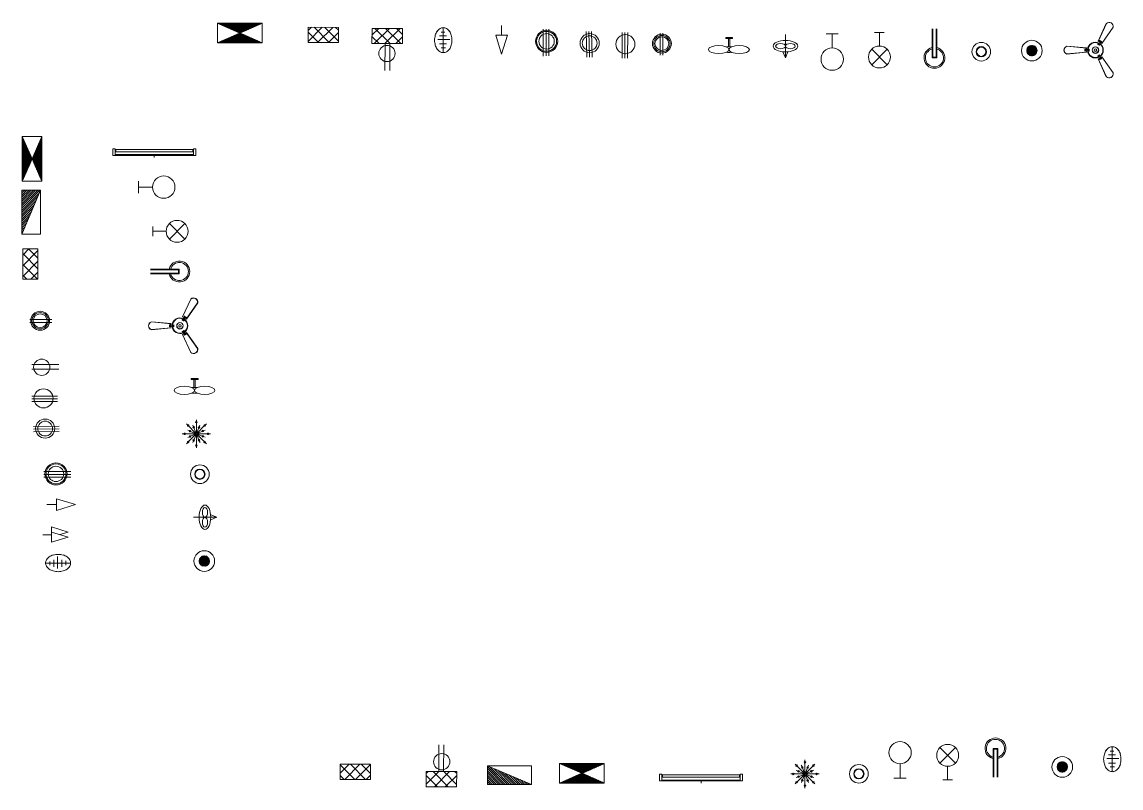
# Model space of a CAD drawing. Header units: inches. Extents: x 79440 to 83001, y -24128 to -22512.
# Drawn here: x 79440 to 81227, y -24128 to -22882 of the extents above; entities that cross this region are included whole.
import ezdxf

# ---------------------------------------------------------------- set-up
doc = ezdxf.new("R2010")
doc.units = ezdxf.units.IN
doc.header["$MEASUREMENT"] = 0
for name, color, linetype, lineweight in [('E-AC-Socket-15A', 52, 'Continuous', 18), ('E-CF-Ceiling-Fan', 7, 'Continuous', 18), ('E-CFL', 3, 'Continuous', 18), ('E-CH Light', 104, 'Continuous', 18), ('E-CL-Ceiling-Light', 20, 'Continuous', 18), ('E-fixtur', 2, 'Continuous', 18), ('E-GL-Gate-Light', 134, 'Continuous', 18), ('E-IS-Intercome-Socket', 201, 'Continuous', 18), ('E-MDB', 1, 'Continuous', 15), ('E-PS-Socket-5A', 32, 'Continuous', 18), ('E-QB-Socket-20A', 40, 'Continuous', 18), ('E-QS-Socket-15A', 30, 'Continuous', 18), ('E-SB-Switch-Board', 5, 'Continuous', 18), ('E-Sub-Distrubtion board', 242, 'Continuous', 18), ('E-Telephone-Socket', 11, 'Continuous', 18), ('E-Tv-Socket', 13, 'Continuous', 18), ('E-WALL-LIGHT', 4, 'Continuous', 18), ('E-WF-Wall-Bracket-Fan', 212, 'Continuous', 18), ('E-WTL-Wall-Tube-Light', 6, 'Continuous', 18), ('LIGHTING', 7, 'Continuous', 18)]:
    doc.layers.add(name, color=color, linetype=linetype, lineweight=lineweight)

# ---------------------------------------------------------------- blocks, each defined once
blk = doc.blocks.new('P')
h = blk.add_hatch()
h.set_pattern_fill('ANSI31', color=256, style=0)
h.set_pattern_definition([(45, (5262.17775, 6617.84506), (-0.0883883476, 0.0883883476), [])])
h.paths.add_polyline_path([(-3.05, -22.93), (9.68, -17.33), (-15.78, -17.33)])
h = blk.add_hatch()
h.set_pattern_fill('ANSI31', color=256, style=0)
h.set_pattern_definition([(315, (5262.17775, -6663.70471), (-0.0883883476, -0.0883883476), [])])
h.paths.add_polyline_path([(-3.05, -22.93), (9.68, -28.53), (-15.78, -28.53)])
for p, q in [((-3.05, -22.93), (-15.78, -17.33)), ((-15.78, -17.33), (9.68, -17.33)), ((-15.78, -28.53), (-15.78, -17.33)), ((-3.05, -22.93), (9.68, -17.33)), ((9.68, -17.33), (9.68, -28.53)), ((-15.78, -28.53), (-3.05, -22.93)), ((-3.05, -22.93), (9.68, -28.53)), ((9.68, -28.53), (-15.78, -28.53))]:
    blk.add_line(p, q)
blk = doc.blocks.new('*X9')
at = {"color": 0}
for p, q in [((10776.06, 16968.55), (10790.67, 16983.16)), ((10763.69, 16968.55), (10770.07, 16974.93)), ((10765.46, 16968.55), (10773.11, 16976.2)), ((10767.22, 16968.55), (10776.15, 16977.47)), ((10768.99, 16968.55), (10779.18, 16978.74)), ((10770.76, 16968.55), (10782.22, 16980.01)), ((10772.53, 16968.55), (10785.26, 16981.29)), ((10774.29, 16968.55), (10788.3, 16982.56)), ((10777.83, 16968.55), (10790.67, 16981.39)), ((10779.6, 16968.55), (10790.67, 16979.63)), ((10781.36, 16968.55), (10790.67, 16977.86)), ((10783.13, 16968.55), (10790.67, 16976.09)), ((10784.9, 16968.55), (10790.67, 16974.32)), ((10754.85, 16968.55), (10754.87, 16968.57)), ((10756.62, 16968.55), (10757.91, 16969.84)), ((10758.38, 16968.55), (10760.95, 16971.12)), ((10760.15, 16968.55), (10763.99, 16972.39)), ((10761.92, 16968.55), (10767.03, 16973.66)), ((10786.67, 16968.55), (10790.67, 16972.55)), ((10788.44, 16968.55), (10790.67, 16970.79)), ((10790.2, 16968.55), (10790.67, 16969.02))]:
    blk.add_line(p, q, dxfattribs=at)
blk = doc.blocks.new('SDB')
for p, q in [((0, -7.5), (17.93, 0)), ((0, -7.5), (0, 0)), ((0, 0), (17.93, 0)), ((17.93, 0), (17.93, -7.5)), ((0, -7.5), (17.93, -7.5))]:
    blk.add_line(p, q)
at = {"xscale": 0.5, "yscale": 0.5, "zscale": 0.5}
blk.add_blockref('*X9', (-5377.41, -8491.77), dxfattribs=at)
blk = doc.blocks.new('SW')
h = blk.add_hatch()
h.set_pattern_fill('ANSI37', color=256, scale=24, style=0)
h.set_pattern_definition([(45, (-59.5238, -1151.0284), (-2.12132, 2.12132), []), (135, (-59.5238, -1151.0284), (-2.12132, -2.12132), [])])
h.paths.add_polyline_path([(-24, -15.52), (-12, -15.52), (-12, -21.52), (-24, -21.52)])
for p, q in [((-24, -15.52), (-12, -15.52)), ((-24, -15.52), (-24, -21.52)), ((-12, -15.52), (-12, -21.52)), ((-24, -21.52), (-12, -21.52))]:
    blk.add_line(p, q)
blk = doc.blocks.new('A$C4DCB0E22')
at = {"layer": 'E-SB-Switch-Board', "xscale": 1.5, "yscale": 1.5, "zscale": 1.5, "rotation": 90.05046403147966}
blk.add_blockref('SW', (-23.29, 35.98), dxfattribs=at)
blk = doc.blocks.new('A$C46D62743')
for p, q in [((17, 65), (316, 368)), ((57, 25), (356, 328))]:
    blk.add_line(p, q)
for radius in [183, 158, 133]:
    blk.add_circle((183, 183), radius)
blk = doc.blocks.new('jhffg')
at = {"layer": 'E-SB-Switch-Board'}
for p, q in [((80453.36, -22928.33), (80462.07, -22928.33)), ((80453.36, -22929.84), (80462.07, -22929.85))]:
    blk.add_line(p, q, dxfattribs=at)
at = {"layer": 'E-SB-Switch-Board', "extrusion": (0, 0, -1)}
blk.add_ellipse((80456.56, -22929.21), major_axis=(-1.87, -1.87), ratio=1, start_param=3.13784, end_param=9.421025, dxfattribs=at)
blk = doc.blocks.new('3PIN15A')
for p, q in [((-7.54, -5.07), (6.43, 8.9)), ((-6.06, -6.56), (7.92, 7.41)), ((-4.57, -8.05), (9.41, 5.92))]:
    blk.add_line(p, q)
blk.add_circle((0, 0), 7.37)
blk = doc.blocks.new('A$C44EE3311')
for p, q in [((20, 94), (439, 513)), ((64, 49), (484, 468)), ((109, 5), (529, 424))]:
    blk.add_line(p, q)
for radius in [246, 221, 171]:
    blk.add_circle((246, 246), radius)
blk = doc.blocks.new('A$C12B00F2E')
for p, q in [((660, 136), (223, 271)), ((223, 0), (223, 271)), ((0, 136), (223, 136)), ((660, 136), (223, 0))]:
    blk.add_line(p, q)
blk = doc.blocks.new('E-TV')
at = {"layer": 'E-Tv-Socket'}
for p, q in [((-26.5, 13), (-0.8, 13)), ((-22, 15.2), (-22, 11.3)), ((-18.1, 16.9), (-18.1, 9.6)), ((-14.2, 18.5), (-14.2, 6.3)), ((-9.7, 16.9), (-9.7, 9.6)), ((-5.8, 15.2), (-5.8, 10.7))]:
    blk.add_line(p, q, dxfattribs=at)
for centre, radius, start, end in [((-20.2, 13), 6.31, 149.2053, 180), ((-20.2, 13), 6.31, 180, 210.7947), ((-17, 11.1), 9.96, 124.7991, 149.2053), ((-15, 8.1), 13.6, 106.0599, 124.7991), ((-13.6, 3.5), 18.4, 90, 106.0599), ((-13.6, 3.5), 18.4, 73.9401, 90), ((-12.3, 8.1), 13.6, 55.2009, 73.9401), ((-10.2, 11.1), 9.96, 30.7947, 55.2009), ((-7.1, 13), 6.31, 0, 30.7947), ((-7.1, 13), 6.31, 329.2053, 0), ((-17, 14.8), 9.96, 210.7947, 235.2009), ((-15, 17.8), 13.6, 235.2009, 253.9401), ((-13.6, 22.5), 18.4, 253.9401, 270), ((-13.6, 22.5), 18.4, 270, 286.0599), ((-12.3, 17.8), 13.6, 286.0599, 304.7991), ((-10.2, 14.8), 9.96, 304.7991, 329.2053)]:
    blk.add_arc(centre, radius, start, end, dxfattribs=at)
blk = doc.blocks.new('A$C35A322F8')
for p, q in [((660, 271), (223, 407)), ((223, 0), (223, 407)), ((0, 213), (223, 213)), ((660, 271), (223, 136)), ((660, 136), (223, 0)), ((660, 136), (442, 203))]:
    blk.add_line(p, q)
blk = doc.blocks.new('A$C19202BDE')
for p, q in [((0, 89), (419, 509)), ((45, 45), (464, 464)), ((89, 0), (509, 419))]:
    blk.add_line(p, q)
for radius in [221, 171]:
    blk.add_circle((226, 242), radius)
blk = doc.blocks.new('WALL-LIGHT')
for p, q in [((-0.062, 0.259), (0.062, 0.259)), ((0, 0.114), (0, 0.259))]:
    blk.add_line(p, q)
blk.add_circle((0, 0), 0.114)
blk = doc.blocks.new('A$C28630CE7')
at = {"ltscale": 2}
for p, q in [((0, 1.33), (0, 5.2)), ((0, 5.2), (1.34, 5.2)), ((1.34, 1.33), (0, 1.33)), ((1.34, 5.2), (1.34, 1.33)), ((1.73, 4.6), (1.34, 4.6)), ((1.73, 3.61), (1.34, 3.61)), ((1.34, 1.33), (1.34, 1.8)), ((1.34, 1.8), (46.66, 1.8)), ((46.66, 1.33), (1.34, 1.33)), ((1.73, 3.4), (1.73, 4.81)), ((1.73, 4.81), (46.27, 4.81)), ((46.27, 3.4), (1.73, 3.4)), ((46.27, 3.4), (46.27, 4.81)), ((46.27, 4.6), (46.66, 4.6)), ((46.27, 3.61), (46.66, 3.61)), ((48, 5.2), (46.66, 5.2)), ((46.66, 5.2), (46.66, 1.33)), ((46.66, 1.8), (46.66, 1.33)), ((46.66, 1.33), (48, 1.33)), ((48, 1.33), (48, 5.2))]:
    blk.add_line(p, q, dxfattribs=at)
blk.add_line((24, 1.33), (24, 0))
blk = doc.blocks.new('E-GATE-LIGHT')
at = {"ltscale": 0.5}
for p, q in [((39.99, -9.94), (40.01, -28)), ((40.41, -10.37), (40.43, -28)), ((42.57, -10.36), (42.58, -28)), ((42.99, -9.94), (43.01, -28))]:
    blk.add_line(p, q, dxfattribs=at)
for p, q in [((39.99, -9.94), (42.99, -9.94)), ((40.41, -10.37), (42.57, -10.36))]:
    blk.add_line(p, q)
for radius in [6.53, 6.53, 5.68]:
    blk.add_arc((41.49, -9.94), radius, 283.33976, 256.76307, dxfattribs=at)
blk = doc.blocks.new('yp')
at = {"layer": 'E-WALL-LIGHT', "color": 1}
for p, q in [((80693.64, -22825.01), (80693.64, -22828.1)), ((80697.99, -22826.55), (80693.64, -22826.55)), ((80699.04, -22829.07), (80704.08, -22824.03)), ((80704.08, -22829.07), (80699.04, -22824.03))]:
    blk.add_line(p, q, dxfattribs=at)
blk.add_circle((80701.56, -22826.55), 3.56, dxfattribs=at)
blk = doc.blocks.new('FAN56')
at = {"layer": 'LIGHTING'}
for p, q in [((2.29, 7.88), (9.72, 23.87)), ((2.4, 7.84), (9.82, 23.8)), ((15.7, 20.4), (5.59, 6)), ((15.81, 20.36), (5.68, 5.92)), ((-25.53, 3.51), (-7.96, 1.96)), ((-25.52, 3.4), (-7.99, 1.84)), ((-9.13, 0.38), (-8.83, 0.56)), ((-8.18, 0.59), (-8.92, 0.97)), ((-8.42, -0.21), (-8.6, 0.09)), ((-6.65, 0.59), (-5.88, 0.94)), ((-6.37, -0.1), (-6.55, 0.21)), ((-6.02, 0.38), (-5.72, 0.55)), ((2.82, 6.05), (2.13, 5.56)), ((2.55, 5.55), (2.55, 5.2)), ((3.1, 5.57), (3.45, 5.57)), ((3.34, 5.03), (3.34, 4.68)), ((3.58, 7.38), (3.62, 8.21)), ((3.83, 5.47), (3.76, 4.62)), ((4.03, 7.4), (4.38, 7.4)), ((4.08, 8.2), (4.08, 7.84)), ((4.6, 6.79), (5.3, 7.24)), ((4.9, 7.72), (4.9, 7.36)), ((-7.96, -1.96), (-25.53, -3.51)), ((-7.99, -1.84), (-25.52, -3.4)), ((-9.14, -0.57), (-8.83, -0.39)), ((-8.18, -0.59), (-8.92, -0.97)), ((-6.65, -0.59), (-5.88, -0.94)), ((-6.08, -0.57), (-5.78, -0.4)), ((2.82, -6.05), (2.13, -5.56)), ((9.72, -23.87), (2.29, -7.88)), ((2.68, -5.41), (2.38, -5.23)), ((9.82, -23.8), (2.4, -7.84)), ((3.27, -5.47), (3.09, -5.78)), ((3.53, -4.98), (3.23, -4.8)), ((3.58, -7.38), (3.62, -8.21)), ((3.83, -5.47), (3.76, -4.62)), ((4.23, -8.1), (3.93, -7.92)), ((4.4, -7.19), (4.22, -7.49)), ((4.6, -6.79), (5.3, -7.24)), ((5.06, -7.63), (4.75, -7.45)), ((5.59, -6), (15.7, -20.4)), ((5.68, -5.92), (15.81, -20.36))]:
    blk.add_line(p, q, dxfattribs=at)
for centre, radius in [((-8.98, 0.47), 0.176), ((-8.51, -0.06), 0.176), ((-6.46, 0.06), 0.176), ((-5.87, 0.47), 0.176), ((0, 0), 2.91), ((0, 0), 2.8), ((0, 0), 1.16), ((0, 0), 1.04), ((2.55, 5.38), 0.176), ((3.28, 5.57), 0.176), ((3.34, 4.85), 0.176), ((4.08, 8.02), 0.176), ((4.2, 7.4), 0.176), ((4.9, 7.54), 0.176), ((-8.98, -0.48), 0.176), ((-5.93, -0.48), 0.176), ((2.53, -5.32), 0.176), ((3.18, -5.62), 0.176), ((3.38, -4.89), 0.176), ((4.08, -8.01), 0.176), ((4.31, -7.34), 0.176), ((4.91, -7.54), 0.176)]:
    blk.add_circle(centre, radius, dxfattribs=at)
for centre, radius, start, end in [((12.22, 21.16), 3.68, 347.3557, 132.6443), ((12.22, 21.16), 3.57, 347.72597, 132.27403), ((-24.43, 0), 3.68, 107.3557, 252.6443), ((-24.43, 0), 3.57, 107.72597, 252.27403), ((0, 0), 9.37, 175.5055, 184.4945), ((-9.05, 0.71), 0.293, 62.36854, 175.5055), ((0, 0), 8.2, 166.19236, 175.90396), ((-7.42, 2.99), 2.53, 252.40402, 287.59598), ((0, 0), 7.03, 64.03397, 175.91999), ((0, 0), 6.68, 65.03241, 174.96759), ((-5.76, 0.67), 0.293, 353.32332, 114.72875), ((0, 0), 5.51, 173.32332, 186.67668), ((2.3, 5.33), 0.293, 125.27125, 246.67668), ((0, 0), 5.51, 53.32332, 66.67668), ((0, 0), 8.2, 64.09604, 73.80764), ((1.25, 7.84), 2.38, 311.29595, 348.70405), ((3.46, 4.65), 0.293, 233.32332, 354.72875), ((3.91, 8.19), 0.293, 64.4945, 177.63146), ((6.3, 4.93), 2.53, 132.40402, 167.59598), ((0, 0), 6.68, 305.03241, 54.96759), ((0, 0), 7.03, 304.03397, 55.91999), ((0, 0), 9.37, 55.5055, 64.4945), ((0, 0), 8.2, 46.19236, 55.90396), ((5.14, 7.48), 0.293, 302.36854, 55.5055), ((-9.05, -0.71), 0.293, 184.4945, 297.63146), ((-7.42, -2.84), 2.38, 71.29595, 108.70405), ((0, 0), 8.2, 184.09604, 193.80764), ((0, 0), 7.03, 184.03397, 295.91999), ((0, 0), 6.68, 185.03241, 294.96759), ((-5.76, -0.67), 0.293, 245.27125, 6.67668), ((2.3, -5.33), 0.293, 113.32332, 234.72875), ((0, 0), 5.51, 293.32332, 306.67668), ((0, 0), 8.2, 286.19236, 295.90396), ((1.11, -7.92), 2.53, 12.40402, 47.59598), ((3.46, -4.65), 0.293, 5.27125, 126.67668), ((3.91, -8.19), 0.293, 182.36854, 295.5055), ((6.17, -5), 2.38, 191.29595, 228.70405), ((0, 0), 9.37, 295.5055, 304.4945), ((0, 0), 8.2, 304.09604, 313.80764), ((5.14, -7.48), 0.293, 304.4945, 57.63146), ((12.22, -21.16), 3.68, 227.3557, 12.6443), ((12.22, -21.16), 3.57, 227.72597, 12.27403)]:
    blk.add_arc(centre, radius, start, end, dxfattribs=at)
blk = doc.blocks.new('A$C5B1A0392')
for p, q in [((371, 130), (371, 279)), ((396, 130), (396, 279))]:
    blk.add_line(p, q)
at = {"ltscale": 2}
blk.add_lwpolyline([(322, 298), (448, 298), (448, 279), (322, 279)], close=True, dxfattribs=at)
for centre, start, end in [((382, -153), 80.1456, 99.8544), ((382, 304), 260.1456, 279.8544)]:
    blk.add_arc(centre, 283, start, end, dxfattribs=at)
at = {"extrusion": (0, 0, -1)}
blk.add_ellipse((191, 75), major_axis=(191, 0), ratio=0.395131, dxfattribs=at)
blk.add_ellipse((573, 75), major_axis=(-191, 0), ratio=0.395131)
blk = doc.blocks.new('CH')
at = {"layer": 'E-fixtur', "color": 118}
for p, q in [((0, 0.217), (0, 0.251)), ((0, 0.199), (0, 0.035)), ((-0.217, 0), (-0.251, 0)), ((-0.035, 0), (-0.199, 0)), ((-0.154, 0.154), (-0.177, 0.177)), ((-0.155, 0.063), (-0.124, 0.05)), ((-0.025, 0.025), (-0.14, 0.14)), ((-0.107, 0.043), (-0.032, 0.013)), ((-0.065, 0.154), (-0.052, 0.124)), ((-0.045, 0.107), (-0.014, 0.032)), ((0.013, 0.032), (0.043, 0.107)), ((0.14, 0.14), (0.025, 0.025)), ((0.108, 0.045), (0.032, 0.014)), ((0.199, 0), (0.035, 0)), ((0.05, 0.124), (0.063, 0.155)), ((0.154, 0.065), (0.124, 0.052)), ((0.177, 0.177), (0.154, 0.154)), ((0.251, 0), (0.217, 0)), ((-0.154, -0.154), (-0.177, -0.177)), ((-0.123, -0.052), (-0.154, -0.065)), ((-0.025, -0.025), (-0.14, -0.14)), ((-0.032, -0.014), (-0.106, -0.045)), ((-0.063, -0.155), (-0.051, -0.124)), ((-0.043, -0.107), (-0.013, -0.032)), ((0, -0.035), (0, -0.199)), ((0.014, -0.032), (0.045, -0.107)), ((0.14, -0.14), (0.025, -0.025)), ((0.032, -0.013), (0.108, -0.044)), ((0.052, -0.124), (0.065, -0.154)), ((0.124, -0.051), (0.155, -0.063)), ((0.177, -0.177), (0.154, -0.154)), ((0, -0.217), (0, -0.251))]:
    blk.add_line(p, q, dxfattribs=at)
at = {"layer": 'E-fixtur', "color": 1}
for centre, radius in [((0, 0.208), 0.0138), ((0, 0.208), 0.0094), ((-0.208, 0), 0.0138), ((-0.208, 0), 0.0094), ((-0.147, 0.147), 0.0138), ((-0.147, 0.147), 0.0094), ((-0.115, 0.047), 0.0138), ((-0.115, 0.047), 0.0094), ((-0.048, 0.115), 0.0138), ((-0.048, 0.115), 0.0094), ((0, 0), 0.0348), ((0, 0), 0.0348), ((0, 0), 0.0292), ((0, 0), 0.0139), ((0.047, 0.115), 0.0138), ((0.047, 0.115), 0.0094), ((0.115, 0.048), 0.0138), ((0.115, 0.048), 0.0094), ((0.147, 0.147), 0.0138), ((0.147, 0.147), 0.0094), ((0.208, 0), 0.0138), ((0.208, 0), 0.0094), ((-0.147, -0.147), 0.0138), ((-0.147, -0.147), 0.0094), ((-0.115, -0.048), 0.0138), ((-0.115, -0.048), 0.0094), ((-0.047, -0.115), 0.0138), ((-0.047, -0.115), 0.0094), ((0, -0.208), 0.0138), ((0.048, -0.115), 0.0138), ((0.048, -0.115), 0.0094), ((0.115, -0.047), 0.0138), ((0.115, -0.047), 0.0094), ((0.147, -0.147), 0.0138), ((0.147, -0.147), 0.0094), ((0, -0.208), 0.0094)]:
    blk.add_circle(centre, radius, dxfattribs=at)
at = {"layer": 'E-fixtur', "color": 5}
for centre, radius, start, end in [((-0.024, 0.008), 0.00395, 84.0239, 157.4781), ((-0.024, 0.008), 0.00395, 166.5219, 239.9761), ((-0.024, 0.007), 0.00296, 234.8558, 279.1614), ((-0.024, 0.008), 0.00296, 44.8386, 89.1442), ((-0.022, -0.007), 0.0114, 70.1052, 96.7959), ((-0.014, 0.019), 0.0114, 227.2041, 253.8948), ((-0.015, 0.021), 0.00395, 130.5219, 203.9761), ((-0.016, 0.008), 0.00449, 241.1893, 314.1417), ((-0.015, 0.02), 0.00296, 198.8558, 243.1614), ((-0.015, 0.02), 0.00395, 48.0239, 121.4781), ((-0.022, 0.007), 0.0114, 34.1052, 60.7959), ((-0.018, 0.004), 0.00449, 9.8583, 82.8107), ((-0.009, 0.016), 0.00449, 205.1893, 278.1417), ((-0.014, 0.021), 0.00296, 8.8386, 53.1442), ((0, 0.024), 0.0114, 191.2041, 217.8948), ((-0.012, 0.013), 0.00449, 333.8583, 46.8107), ((0, 0.025), 0.00395, 94.5219, 167.9761), ((-0.001, 0.025), 0.00296, 162.8558, 207.1614), ((-0.014, 0.019), 0.0114, 358.1052, 24.7959), ((0.002, 0.018), 0.00449, 169.1893, 242.1417), ((0, 0.025), 0.00395, 12.0239, 85.4781), ((-0.002, 0.018), 0.00449, 297.8583, 10.8107), ((0.014, 0.019), 0.0114, 155.2041, 181.8948), ((0.001, 0.025), 0.00296, 332.8386, 17.1442), ((0.012, 0.013), 0.00449, 133.1893, 206.1417), ((0.009, 0.016), 0.00449, 261.8583, 334.8107), ((0, 0.024), 0.0114, 322.1052, 348.7959), ((0.014, 0.021), 0.00296, 126.8558, 171.1614), ((0.015, 0.02), 0.00395, 58.5219, 131.9761), ((0.022, 0.007), 0.0114, 119.2041, 145.8948), ((0.018, 0.004), 0.00449, 97.1893, 170.1417), ((0.016, 0.008), 0.00449, 225.8583, 298.8107), ((0.015, 0.021), 0.00395, 336.0239, 49.4781), ((0.015, 0.02), 0.00296, 296.8386, 341.1442), ((0.014, 0.019), 0.0114, 286.1052, 312.7959), ((0.022, -0.007), 0.0114, 83.2041, 109.8948), ((0.024, 0.008), 0.00296, 90.8558, 135.1614), ((0.024, 0.008), 0.00395, 22.5219, 95.9761), ((0.024, 0.007), 0.00296, 260.8386, 305.1442), ((0.024, 0.008), 0.00395, 300.0239, 13.4781), ((-0.024, -0.008), 0.00395, 120.0239, 193.4781), ((-0.024, -0.008), 0.00395, 202.5219, 275.9761), ((-0.024, -0.007), 0.00296, 80.8386, 125.1442), ((-0.022, 0.007), 0.0114, 263.2041, 289.8948), ((-0.024, -0.008), 0.00296, 270.8558, 315.1614), ((-0.014, -0.019), 0.0114, 106.1052, 132.7959), ((-0.016, -0.008), 0.00449, 45.8583, 118.8107), ((-0.015, -0.021), 0.00395, 156.0239, 229.4781), ((-0.015, -0.02), 0.00296, 116.8386, 161.1442), ((-0.018, -0.004), 0.00449, 277.1893, 350.1417), ((-0.022, -0.007), 0.0114, 299.2041, 325.8948), ((-0.015, -0.02), 0.00395, 238.5219, 311.9761), ((-0.009, -0.016), 0.00449, 81.8583, 154.8107), ((-0.014, -0.021), 0.00296, 306.8558, 351.1614), ((0, -0.024), 0.0114, 142.1052, 168.7959), ((-0.012, -0.013), 0.00449, 313.1893, 26.1417), ((-0.001, -0.025), 0.00296, 152.8386, 197.1442), ((0, -0.025), 0.00395, 192.0239, 265.4781), ((-0.014, -0.019), 0.0114, 335.2041, 1.8948), ((0.002, -0.018), 0.00449, 117.8583, 190.8107), ((-0.002, -0.018), 0.00449, 349.1893, 62.1417), ((0, -0.025), 0.00395, 274.5219, 347.9761), ((0.014, -0.019), 0.0114, 178.1052, 204.7959), ((0.001, -0.025), 0.00296, 342.8558, 27.1614), ((0.009, -0.016), 0.00449, 25.1893, 98.1417), ((0.012, -0.013), 0.00449, 153.8583, 226.8107), ((0, -0.024), 0.0114, 11.2041, 37.8948), ((0.014, -0.021), 0.00296, 188.8386, 233.1442), ((0.015, -0.02), 0.00395, 228.0239, 301.4781), ((0.016, -0.008), 0.00449, 61.1893, 134.1417), ((0.018, -0.004), 0.00449, 189.8583, 262.8107), ((0.022, -0.007), 0.0114, 214.1052, 240.7959), ((0.014, -0.019), 0.0114, 47.2041, 73.8948), ((0.015, -0.02), 0.00296, 18.8558, 63.1614), ((0.015, -0.021), 0.00395, 310.5219, 23.9761), ((0.022, 0.007), 0.0114, 250.1052, 276.7959), ((0.024, -0.008), 0.00296, 224.8386, 269.1442), ((0.024, -0.007), 0.00296, 54.8558, 99.1614), ((0.024, -0.008), 0.00395, 264.0239, 337.4781), ((0.024, -0.008), 0.00395, 346.5219, 59.9761)]:
    blk.add_arc(centre, radius, start, end, dxfattribs=at)
blk = doc.blocks.new('CL- Celling Light')
at = {"layer": 'E-CL-Ceiling-Light'}
for major_axis in [(4.48, 4.48), (2.48, 2.48), (2.24, 2.24)]:
    blk.add_ellipse((0, 0), major_axis=major_axis, ratio=1, start_param=5.497787, end_param=11.780972, dxfattribs=at)
blk = doc.blocks.new('EXF')
at = {"layer": 'E-fixtur', "color": 196, "ltscale": 5}
for q in [(-0.255, 0), (0.122, 0.055), (0.122, -0.055)]:
    blk.add_line((0.255, 0), q, dxfattribs=at)
at = {"layer": 'E-fixtur', "color": 6, "extrusion": (0, 0, -1)}
blk.add_ellipse((-0.002, 0), major_axis=(0, 0.267), ratio=0.472522, dxfattribs=at)
at = {"layer": 'E-fixtur', "color": 200, "ltscale": 5}
blk.add_ellipse((-0.002, 0.107), major_axis=(0, 0.107), ratio=0.528937, start_param=3.141593, end_param=9.424778, dxfattribs=at)
at = {"layer": 'E-fixtur', "color": 200, "ltscale": 5, "extrusion": (0, 0, -1)}
blk.add_ellipse((-0.002, -0.107), major_axis=(0, 0.107), ratio=0.528937, dxfattribs=at)
blk = doc.blocks.new('IC')
h = blk.add_hatch()
h.set_pattern_fill('ANSI37', color=256, scale=5, style=0)
h.set_pattern_definition([(45, (-31987.5, 39264), (-0.441941738, 0.441941738), []), (135, (-31987.5, 39264), (-0.441941738, -0.441941738), [])])
h.paths.add_polyline_path([(-28.43, 23.91, 1), (-35.55, 23.91, 1)])
for radius in [7.12, 3.56]:
    blk.add_circle((-31.99, 23.91), radius)
blk = doc.blocks.new('ohhh')
at = {"xscale": 5, "yscale": 5, "zscale": 5, "rotation": 90}
blk.add_blockref('jhffg', (-35116.3, -426188), dxfattribs=at)
blk = doc.blocks.new('poih')
blk.add_blockref('ohhh', (0, 0))
at = {"layer": 'E-SB-Switch-Board', "xscale": -2.753223866660846, "yscale": 2.753223866660846, "zscale": 2.753223866641012, "rotation": 90}
blk.add_blockref('A$C4DCB0E22', (79554.1, -23921.2), dxfattribs=at)

msp = doc.modelspace()

# ---------------------------------------------------------------- block references
at = {"rotation": 180}
msp.add_blockref('poih', (159563.5, -46838.5), dxfattribs=at)
at = {"xscale": 5, "yscale": 5, "zscale": 5}
for p, rotation in [((194967.2, 380568.8), 270), ((-33187.4, -427583.1), 90)]:
    msp.add_blockref('yp', p, dxfattribs=dict(at, rotation=rotation))
for name, p in [('yp', (-323815.3, 90910.1)), ('jhffg', (-322810.3, 91202.2))]:
    msp.add_blockref(name, p, dxfattribs=at)
msp.add_blockref('poih', (593, -180.5))
at = {"layer": 'E-AC-Socket-15A', "xscale": 0.07334727603540846, "yscale": 0.07334727612033021, "zscale": 0.07334727609813599}
for p, rotation in [((80293.3, -22888), 224.9156490890785), ((79470.1, -23617.3), 314.9156490890784)]:
    msp.add_blockref('A$C44EE3311', p, dxfattribs=dict(at, rotation=rotation))
at = {"layer": 'E-CF-Ceiling-Fan', "color": 3, "xscale": 1.820816043182276, "yscale": 1.82081604313862, "zscale": 1.820816043155857}
for p in [(81185.7, -22927.8), (79697.2, -23376.3)]:
    msp.add_blockref('FAN56', p, dxfattribs=at)
at = {"layer": 'E-CFL', "ltscale": 20, "xscale": 2.359066741337301, "yscale": 2.359066741337301, "zscale": 2.359066741331759, "rotation": 90}
for p in [(81138.7, -22853.2), (79793.2, -23683.7), (81188.2, -24018.7)]:
    msp.add_blockref('IC', p, dxfattribs=at)
at = {"layer": 'E-CH Light', "xscale": 91.36869299545651, "yscale": 91.36869299550017, "zscale": 91.36869299548215}
for p in [(79723.9, -23552.1), (80713.4, -24105.6)]:
    msp.add_blockref('CH', p, dxfattribs=at)
at = {"layer": 'E-CL-Ceiling-Light', "xscale": 2.38871831871802, "yscale": 2.388718318674364, "zscale": 2.388718318670726}
for p in [(81000.1, -22930.4), (79729.6, -23617.9), (80801.1, -24105.4)]:
    msp.add_blockref('CL- Celling Light', p, dxfattribs=at)
at = {"layer": 'E-fixtur', "xscale": 74.6344216055586, "yscale": 74.63442160563136, "zscale": 74.63442160563002, "rotation": 270}
msp.add_blockref('EXF', (80681.7, -22921.5), dxfattribs=at)
at = {"layer": 'E-fixtur', "xscale": 74.6344216055586, "yscale": 74.63442160563136, "zscale": 74.63442160563002}
msp.add_blockref('EXF', (79738, -23688), dxfattribs=at)
at = {"layer": 'E-GL-Gate-Light', "xscale": 2.597344760918148, "yscale": 2.59734476088488, "zscale": 2.597344760906264}
for p, rotation in [((81031.6, -22966.3), 179.8942699288567), ((79722.1, -23180.3), 269.8942699288567), ((80915.4, -24038), 359.8942699288567)]:
    msp.add_blockref('E-GATE-LIGHT', p, dxfattribs=dict(at, rotation=rotation))
at = {"layer": 'E-IS-Intercome-Socket', "xscale": -0.06191340467194095, "yscale": 0.06191340465738904, "zscale": 0.06191340468837588, "rotation": 180}
msp.add_blockref('A$C35A322F8', (79474.3, -23703.5), dxfattribs=at)
at = {"layer": 'E-MDB', "xscale": 2.848978760128375, "yscale": 2.848978760172031, "zscale": 2.848978760139289}
for p in [(79803, -22834.7), (80359.5, -24039.2)]:
    msp.add_blockref('P', p, dxfattribs=at)
at = {"layer": 'E-MDB', "xscale": 2.848978760128375, "yscale": 2.848978760172031, "zscale": 2.848978760139289, "rotation": 270}
msp.add_blockref('P', (79522.1, -23113.2), dxfattribs=at)
at = {"layer": 'E-PS-Socket-5A', "xscale": -0.08413232008582057, "yscale": 0.08413232008751947, "zscale": 0.08413232007291153}
for p, rotation in [((80480.6, -22895.5), 135.3849653542435), ((79448.1, -23368.3), 225.3849653542436)]:
    msp.add_blockref('A$C46D62743', p, dxfattribs=dict(at, rotation=rotation))
at = {"layer": 'E-QB-Socket-20A', "zscale": 0.07047806087644365}
for p, xscale, yscale, rotation in [((80362, -22893.2), 0.07047806070557178, 0.07047806088210606, 226.3604243375899), ((79454.7, -23544.7), 0.07047806070655727, 0.07047806087939534, 315.6897401436814)]:
    msp.add_blockref('A$C19202BDE', p, dxfattribs=dict(at, xscale=xscale, yscale=yscale, rotation=rotation))
at = {"layer": 'E-QS-Socket-15A', "xscale": 2.110449414748178, "yscale": 2.110449414714822, "zscale": 2.110449414714113}
for p, rotation in [((80421.4, -22918.1), 224.7849704466612), ((79475.4, -23494.5), 314.7849704466611)]:
    msp.add_blockref('3PIN15A', p, dxfattribs=dict(at, rotation=rotation))
at = {"layer": 'E-SB-Switch-Board', "xscale": -2.753223866660846, "yscale": 2.753223866660846, "zscale": 2.753223866641012, "rotation": 90}
for p in [(79955.1, -22890.7), (80007.1, -24089.7)]:
    msp.add_blockref('A$C4DCB0E22', p, dxfattribs=at)
at = {"layer": 'E-SB-Switch-Board', "xscale": -2.753223866660846, "yscale": 2.753223866660846, "zscale": 2.753223866641012}
msp.add_blockref('A$C4DCB0E22', (79466.3, -23300.6), dxfattribs=at)
at = {"layer": 'E-Sub-Distrubtion board', "xscale": -3.992164725032344, "yscale": 3.992164725010518, "zscale": 3.992164725030839, "rotation": 269.9495359685714}
msp.add_blockref('SDB', (79470.2, -23227.4), dxfattribs=at)
at = {"layer": 'E-Sub-Distrubtion board', "xscale": -3.992164725030307, "yscale": 3.992164725015755, "zscale": 3.992164725030839}
msp.add_blockref('SDB', (80268.6, -24092.6), dxfattribs=at)
at = {"layer": 'E-Telephone-Socket', "xscale": -0.07068750000325963, "yscale": 0.07068750001781154, "zscale": 0.0706875}
for p, rotation in [((80229.8, -22887.9), 90), ((79480.7, -23657.8), 180)]:
    msp.add_blockref('A$C12B00F2E', p, dxfattribs=dict(at, rotation=rotation))
at = {"layer": 'E-Tv-Socket', "xscale": -1.583858292375226, "yscale": 1.583858292346122, "zscale": 1.583858292329956}
for p, rotation in [((80145.9, -22933.2), 90), ((79520.7, -23741.8), 180), ((81233.7, -24103.2), 90)]:
    msp.add_blockref('E-TV', p, dxfattribs=dict(at, rotation=rotation))
at = {"layer": 'E-WALL-LIGHT', "xscale": 159.4938542235031, "yscale": 159.4938534026151, "zscale": 159.4938542238557}
msp.add_blockref('WALL-LIGHT', (80757.7, -22942.5), dxfattribs=at)
for p, rotation in [((79670.8, -23150.7), 90), ((80868, -24070.9), 180)]:
    msp.add_blockref('WALL-LIGHT', p, dxfattribs=dict(at, rotation=rotation))
at = {"layer": 'E-WF-Wall-Bracket-Fan', "xscale": 0.0871376354448703, "yscale": 0.08713763549167197, "zscale": 0.08713763548661654, "rotation": 359.934341695778}
for p in [(80556.5, -22933.4), (79687.5, -23487.9)]:
    msp.add_blockref('A$C5B1A0392', p, dxfattribs=at)
at = {"layer": 'E-WTL-Wall-Tube-Light', "xscale": 2.811770124651957, "yscale": 2.811770124637405, "zscale": 2.811770124644681}
for p in [(79588, -23102.8), (80477, -24120.5)]:
    msp.add_blockref('A$C28630CE7', p, dxfattribs=at)

doc.saveas('drawing.dxf')
